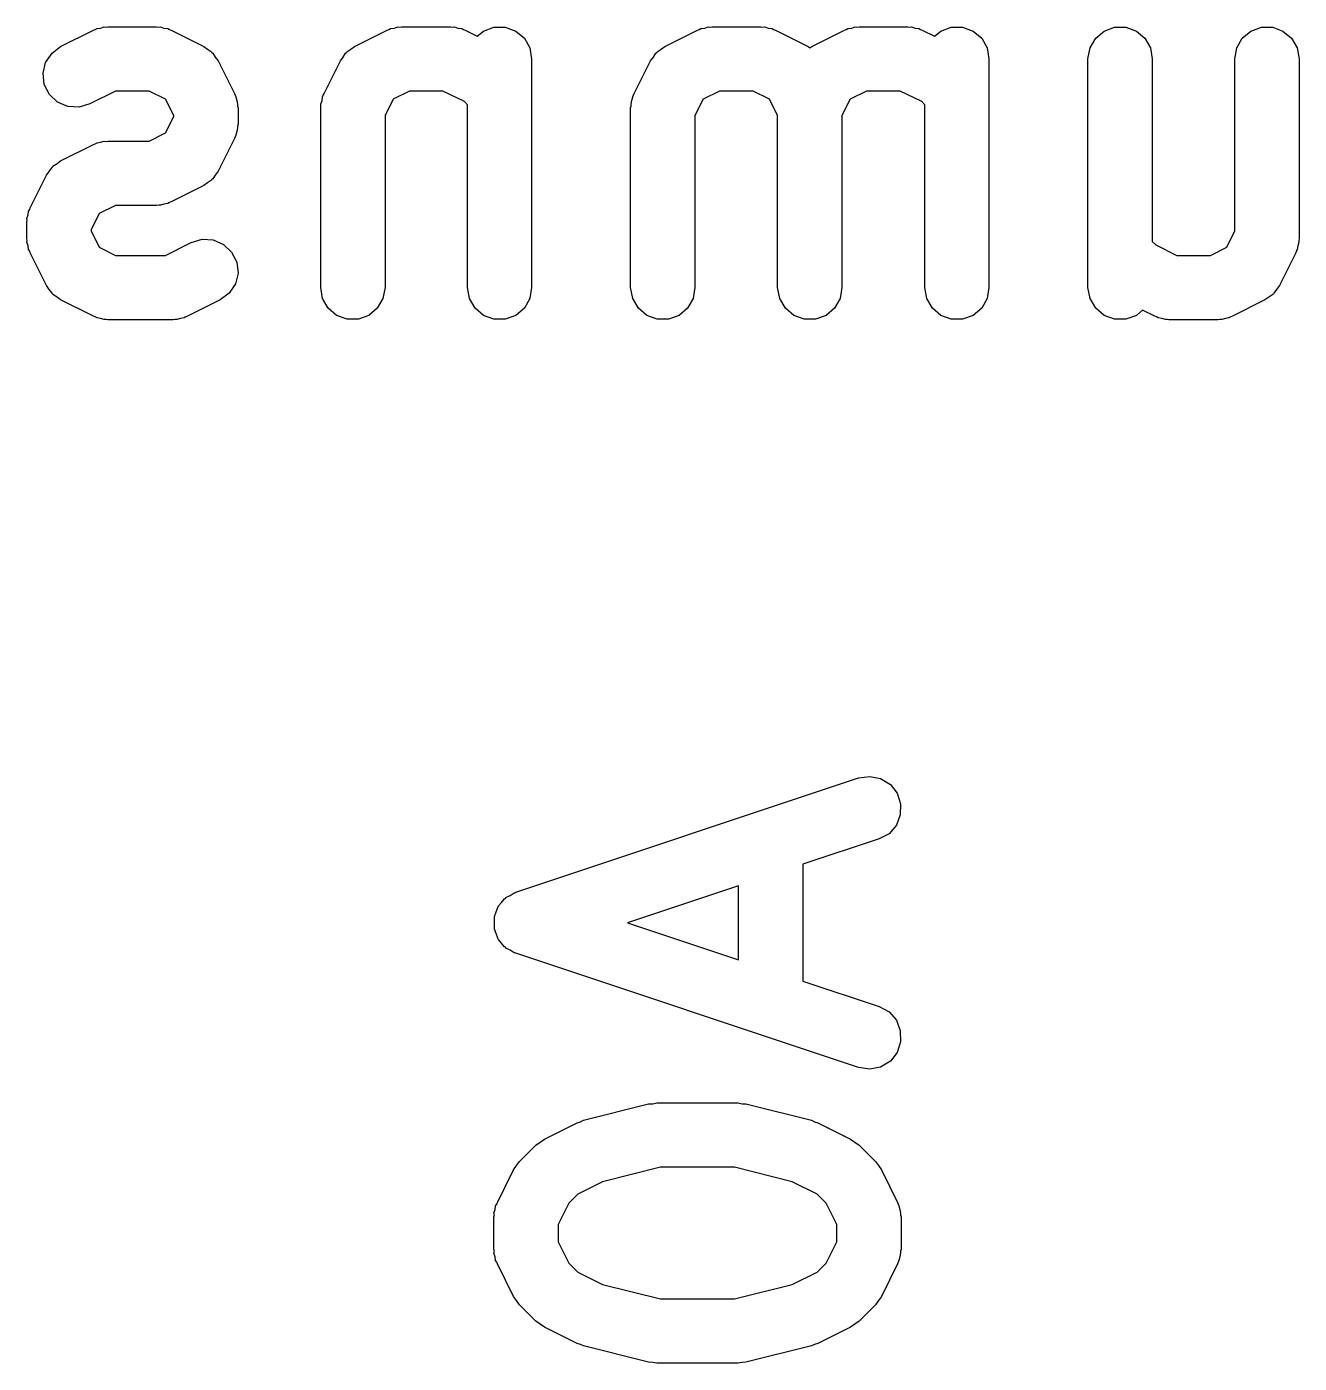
# Model space of a CAD drawing. Extents: x 105.4 to 186.8, y -135.5 to -88.6.
# Drawn here: x 173.657 to 176.626, y -92.025 to -88.908 of the extents above; entities that cross this region are included whole.
import ezdxf

# ---------------------------------------------------------------- set-up
doc = ezdxf.new("R2010")
doc.units = 0
doc.header["$MEASUREMENT"] = 0
doc.layers.add('BLACK', color=7, linetype='CONTINUOUS')

msp = doc.modelspace()

# ---------------------------------------------------------------- linework, layer by layer
at = {"layer": 'BLACK', "linetype": 'CONTINUOUS'}
for p, q in [((173.821, -88.9121), (173.829, -88.9106)), ((173.829, -88.9106), (173.838, -88.9081)), ((173.838, -88.9081), (173.842, -88.9083)), ((173.842, -88.9083), (173.846, -88.9076)), ((173.846, -88.9076), (173.96, -88.9076)), ((173.96, -88.9076), (173.965, -88.9083)), ((173.965, -88.9083), (173.969, -88.9081)), ((173.969, -88.9081), (173.977, -88.9106)), ((173.977, -88.9106), (173.986, -88.9121)), ((174.506, -88.9121), (174.515, -88.9106)), ((174.515, -88.9106), (174.523, -88.9081)), ((174.523, -88.9081), (174.528, -88.9083)), ((174.528, -88.9083), (174.532, -88.9076)), ((174.532, -88.9076), (174.646, -88.9076)), ((174.646, -88.9076), (174.65, -88.9083)), ((174.65, -88.9083), (174.655, -88.9081)), ((174.655, -88.9081), (174.663, -88.9106)), ((174.663, -88.9106), (174.672, -88.9121)), ((174.723, -88.9176), (174.747, -88.9087)), ((174.747, -88.9087), (174.773, -88.9087)), ((174.773, -88.9087), (174.798, -88.9176)), ((175.23, -88.9121), (175.239, -88.9106)), ((175.239, -88.9106), (175.247, -88.9081)), ((175.247, -88.9081), (175.251, -88.9083)), ((175.251, -88.9083), (175.256, -88.9076)), ((175.256, -88.9076), (175.37, -88.9076)), ((175.37, -88.9076), (175.374, -88.9083)), ((175.374, -88.9083), (175.379, -88.9081)), ((175.379, -88.9081), (175.387, -88.9106)), ((175.387, -88.9106), (175.396, -88.9121)), ((175.573, -88.9121), (175.582, -88.9106)), ((175.582, -88.9106), (175.59, -88.9081)), ((175.59, -88.9081), (175.594, -88.9083)), ((175.594, -88.9083), (175.599, -88.9076)), ((175.599, -88.9076), (175.713, -88.9076)), ((175.713, -88.9076), (175.717, -88.9083)), ((175.717, -88.9083), (175.721, -88.9081)), ((175.721, -88.9081), (175.73, -88.9106)), ((175.73, -88.9106), (175.738, -88.9121)), ((175.79, -88.9176), (175.814, -88.9087)), ((175.814, -88.9087), (175.84, -88.9087)), ((175.84, -88.9087), (175.865, -88.9176)), ((176.171, -88.9176), (176.195, -88.9087)), ((176.195, -88.9087), (176.221, -88.9087)), ((176.221, -88.9087), (176.246, -88.9176)), ((176.513, -88.9176), (176.538, -88.9087)), ((176.538, -88.9087), (176.564, -88.9087)), ((176.564, -88.9087), (176.588, -88.9176)), ((173.736, -88.9536), (173.813, -88.9155)), ((173.813, -88.9155), (173.817, -88.9143)), ((173.817, -88.9143), (173.821, -88.9121)), ((173.986, -88.9121), (173.99, -88.9143)), ((173.99, -88.9143), (173.994, -88.9155)), ((173.994, -88.9155), (174.07, -88.9536)), ((174.422, -88.9536), (174.498, -88.9155)), ((174.498, -88.9155), (174.502, -88.9143)), ((174.502, -88.9143), (174.506, -88.9121)), ((174.672, -88.9121), (174.676, -88.9143)), ((174.676, -88.9143), (174.68, -88.9155)), ((174.68, -88.9155), (174.708, -88.9298)), ((174.708, -88.9298), (174.723, -88.9176)), ((174.798, -88.9176), (174.818, -88.9344)), ((174.818, -88.9344), (174.831, -88.9569)), ((175.146, -88.9536), (175.222, -88.9155)), ((175.222, -88.9155), (175.226, -88.9143)), ((175.226, -88.9143), (175.23, -88.9121)), ((175.396, -88.9121), (175.399, -88.9143)), ((175.399, -88.9143), (175.404, -88.9155)), ((175.404, -88.9155), (175.48, -88.9536)), ((175.489, -88.9536), (175.565, -88.9155)), ((175.565, -88.9155), (175.569, -88.9143)), ((175.569, -88.9143), (175.573, -88.9121)), ((175.738, -88.9121), (175.742, -88.9143)), ((175.742, -88.9143), (175.746, -88.9155)), ((175.746, -88.9155), (175.775, -88.9298)), ((175.775, -88.9298), (175.79, -88.9176)), ((175.865, -88.9176), (175.885, -88.9344)), ((175.885, -88.9344), (175.898, -88.9569)), ((176.138, -88.9569), (176.151, -88.9344)), ((176.151, -88.9344), (176.171, -88.9176)), ((176.246, -88.9176), (176.266, -88.9344)), ((176.266, -88.9344), (176.279, -88.9569)), ((176.48, -88.9569), (176.493, -88.9344)), ((176.493, -88.9344), (176.513, -88.9176)), ((176.588, -88.9176), (176.608, -88.9344)), ((176.608, -88.9344), (176.621, -88.9569)), ((173.701, -88.9908), (173.716, -88.9691)), ((173.716, -88.9691), (173.736, -88.9536)), ((174.07, -88.9536), (174.079, -88.9601)), ((174.079, -88.9601), (174.088, -88.9662)), ((174.088, -88.9662), (174.089, -88.9679)), ((174.089, -88.9679), (174.091, -88.9691)), ((174.091, -88.9691), (174.097, -88.9783)), ((174.395, -88.9783), (174.401, -88.9691)), ((174.401, -88.9691), (174.403, -88.9679)), ((174.403, -88.9679), (174.404, -88.9662)), ((174.404, -88.9662), (174.413, -88.9601)), ((174.413, -88.9601), (174.422, -88.9536)), ((174.831, -88.9569), (174.835, -88.9826)), ((175.119, -88.9783), (175.125, -88.9691)), ((175.125, -88.9691), (175.127, -88.9679)), ((175.127, -88.9679), (175.128, -88.9662)), ((175.128, -88.9662), (175.137, -88.9601)), ((175.137, -88.9601), (175.146, -88.9536)), ((175.48, -88.9536), (175.484, -88.957)), ((175.484, -88.957), (175.489, -88.9536)), ((175.898, -88.9569), (175.902, -88.9826)), ((176.133, -88.9826), (176.138, -88.9569)), ((176.279, -88.9569), (176.283, -88.9826)), ((176.476, -88.9826), (176.48, -88.9569)), ((176.621, -88.9569), (176.626, -88.9826)), ((173.695, -89.0162), (173.701, -88.9908)), ((174.097, -88.9783), (174.104, -88.9871)), ((174.104, -88.9871), (174.142, -89.0633)), ((174.351, -89.0633), (174.389, -88.9871)), ((174.389, -88.9871), (174.395, -88.9783)), ((174.835, -88.9826), (174.835, -89.5159)), ((175.074, -89.0633), (175.112, -88.9871)), ((175.112, -88.9871), (175.119, -88.9783)), ((175.902, -88.9826), (175.902, -89.5159)), ((176.133, -89.5159), (176.133, -88.9826)), ((176.283, -88.9826), (176.283, -89.4086)), ((176.476, -89.3839), (176.476, -88.9826)), ((176.626, -88.9826), (176.626, -89.4016)), ((173.698, -89.042), (173.695, -89.0162)), ((173.71, -89.0653), (173.698, -89.042)), ((173.729, -89.0833), (173.71, -89.0653)), ((173.864, -89.0576), (173.804, -89.0877)), ((173.943, -89.0576), (173.864, -89.0576)), ((173.981, -89.0766), (173.943, -89.0576)), ((174.142, -89.0633), (174.143, -89.0675)), ((174.349, -89.0675), (174.351, -89.0633)), ((174.55, -89.0576), (174.512, -89.0766)), ((174.628, -89.0576), (174.55, -89.0576)), ((174.678, -89.0823), (174.628, -89.0576)), ((175.073, -89.0675), (175.074, -89.0633)), ((175.273, -89.0576), (175.235, -89.0766)), ((175.352, -89.0576), (175.273, -89.0576)), ((175.39, -89.0766), (175.352, -89.0576)), ((175.616, -89.0576), (175.578, -89.0766)), ((175.695, -89.0576), (175.616, -89.0576)), ((175.745, -89.0823), (175.695, -89.0576)), ((173.753, -89.0936), (173.729, -89.0833)), ((173.779, -89.0952), (173.753, -89.0936)), ((173.804, -89.0877), (173.779, -89.0952)), ((174, -89.1146), (173.981, -89.0766)), ((174.143, -89.0675), (174.145, -89.0712)), ((174.145, -89.0712), (174.147, -89.0799)), ((174.147, -89.0799), (174.149, -89.0883)), ((174.149, -89.0883), (174.149, -89.0926)), ((174.149, -89.0926), (174.15, -89.0969)), ((174.15, -89.0969), (174.15, -89.135)), ((174.343, -89.0883), (174.346, -89.0799)), ((174.343, -89.0926), (174.343, -89.0883)), ((174.343, -89.0969), (174.343, -89.0926)), ((174.343, -89.5159), (174.343, -89.0969)), ((174.346, -89.0799), (174.347, -89.0712)), ((174.347, -89.0712), (174.349, -89.0675)), ((174.512, -89.0766), (174.493, -89.1146)), ((174.685, -89.0898), (174.678, -89.0823)), ((174.685, -89.5159), (174.685, -89.0898)), ((175.066, -89.0969), (175.067, -89.0926)), ((175.066, -89.5159), (175.066, -89.0969)), ((175.067, -89.0883), (175.069, -89.0799)), ((175.067, -89.0926), (175.067, -89.0883)), ((175.069, -89.0799), (175.071, -89.0712)), ((175.071, -89.0712), (175.073, -89.0675)), ((175.235, -89.0766), (175.216, -89.1146)), ((175.409, -89.1146), (175.39, -89.0766)), ((175.578, -89.0766), (175.559, -89.1146)), ((175.752, -89.0898), (175.745, -89.0823)), ((175.752, -89.5159), (175.752, -89.0898)), ((173.981, -89.1552), (174, -89.1172)), ((174, -89.1172), (174, -89.1146)), ((174.493, -89.1146), (174.493, -89.5159)), ((175.216, -89.1146), (175.216, -89.5159)), ((175.409, -89.5159), (175.409, -89.1146)), ((175.559, -89.1146), (175.559, -89.5159)), ((173.943, -89.1742), (173.981, -89.1552)), ((174.147, -89.1519), (174.145, -89.1606)), ((174.149, -89.1435), (174.147, -89.1519)), ((174.15, -89.135), (174.149, -89.1392)), ((174.149, -89.1392), (174.149, -89.1435)), ((173.736, -89.2203), (173.813, -89.1822)), ((173.813, -89.1822), (173.817, -89.1809)), ((173.817, -89.1809), (173.821, -89.1788)), ((173.821, -89.1788), (173.829, -89.1772)), ((173.829, -89.1772), (173.838, -89.1747)), ((173.838, -89.1747), (173.842, -89.175)), ((173.842, -89.175), (173.846, -89.1742)), ((173.846, -89.1742), (173.943, -89.1742)), ((174.142, -89.1685), (174.104, -89.2447)), ((174.143, -89.1644), (174.142, -89.1685)), ((174.145, -89.1606), (174.143, -89.1644)), ((173.728, -89.2268), (173.736, -89.2203)), ((173.665, -89.33), (173.703, -89.2538)), ((173.703, -89.2538), (173.709, -89.245)), ((173.709, -89.245), (173.716, -89.2358)), ((173.716, -89.2358), (173.717, -89.2345)), ((173.717, -89.2345), (173.718, -89.2329)), ((173.718, -89.2329), (173.728, -89.2268)), ((174.097, -89.2535), (174.091, -89.2627)), ((174.104, -89.2447), (174.097, -89.2535)), ((174.07, -89.2782), (173.994, -89.3163)), ((174.079, -89.2717), (174.07, -89.2782)), ((174.088, -89.2656), (174.079, -89.2717)), ((174.089, -89.2639), (174.088, -89.2656)), ((174.091, -89.2627), (174.089, -89.2639)), ((173.994, -89.3163), (173.99, -89.3176)), ((173.657, -89.3549), (173.66, -89.3465)), ((173.66, -89.3465), (173.661, -89.3379)), ((173.661, -89.3379), (173.664, -89.3341)), ((173.664, -89.3341), (173.665, -89.33)), ((173.826, -89.3432), (173.807, -89.3812)), ((173.864, -89.3242), (173.826, -89.3432)), ((173.96, -89.3242), (173.864, -89.3242)), ((173.965, -89.3235), (173.96, -89.3242)), ((173.969, -89.3237), (173.965, -89.3235)), ((173.977, -89.3212), (173.969, -89.3237)), ((173.986, -89.3197), (173.977, -89.3212)), ((173.99, -89.3176), (173.986, -89.3197)), ((173.658, -89.3593), (173.657, -89.3549)), ((173.657, -89.3635), (173.658, -89.3593)), ((173.657, -89.4016), (173.657, -89.3635)), ((173.658, -89.4059), (173.657, -89.4016)), ((173.657, -89.4102), (173.658, -89.4059)), ((173.807, -89.3812), (173.807, -89.3839)), ((173.807, -89.3839), (173.826, -89.4219)), ((174.041, -89.4107), (174.066, -89.4033)), ((174.066, -89.4033), (174.092, -89.4049)), ((174.092, -89.4049), (174.116, -89.4152)), ((176.283, -89.4086), (176.291, -89.4162)), ((176.457, -89.4219), (176.476, -89.3839)), ((176.626, -89.4016), (176.625, -89.4059)), ((176.625, -89.4059), (176.625, -89.4102)), ((173.66, -89.4186), (173.657, -89.4102)), ((173.661, -89.4273), (173.66, -89.4186)), ((173.664, -89.431), (173.661, -89.4273)), ((173.665, -89.4352), (173.664, -89.431)), ((173.703, -89.5113), (173.665, -89.4352)), ((173.826, -89.4219), (173.864, -89.4409)), ((173.864, -89.4409), (173.981, -89.4409)), ((173.981, -89.4409), (174.041, -89.4107)), ((174.116, -89.4152), (174.135, -89.4331)), ((174.135, -89.4331), (174.147, -89.4564)), ((176.291, -89.4162), (176.34, -89.4409)), ((176.34, -89.4409), (176.419, -89.4409)), ((176.419, -89.4409), (176.457, -89.4219)), ((176.618, -89.4352), (176.58, -89.5113)), ((176.619, -89.431), (176.618, -89.4352)), ((176.621, -89.4273), (176.619, -89.431)), ((176.623, -89.4186), (176.621, -89.4273)), ((176.625, -89.4102), (176.623, -89.4186)), ((174.147, -89.4564), (174.15, -89.4823)), ((174.15, -89.4823), (174.144, -89.5076)), ((173.709, -89.5202), (173.703, -89.5113)), ((173.716, -89.5294), (173.709, -89.5202)), ((173.717, -89.5306), (173.716, -89.5294)), ((173.718, -89.5323), (173.717, -89.5306)), ((173.728, -89.5383), (173.718, -89.5323)), ((174.129, -89.5294), (174.108, -89.5449)), ((174.144, -89.5076), (174.129, -89.5294)), ((174.347, -89.5416), (174.343, -89.5159)), ((174.493, -89.5159), (174.488, -89.5416)), ((174.69, -89.5416), (174.685, -89.5159)), ((174.835, -89.5159), (174.831, -89.5416)), ((175.071, -89.5416), (175.066, -89.5159)), ((175.216, -89.5159), (175.212, -89.5416)), ((175.414, -89.5416), (175.409, -89.5159)), ((175.559, -89.5159), (175.555, -89.5416)), ((175.757, -89.5416), (175.752, -89.5159)), ((175.902, -89.5159), (175.898, -89.5416)), ((176.138, -89.5416), (176.133, -89.5159)), ((176.564, -89.5323), (176.555, -89.5383)), ((176.566, -89.5306), (176.564, -89.5323)), ((176.567, -89.5294), (176.566, -89.5306)), ((176.573, -89.5202), (176.567, -89.5294)), ((176.58, -89.5113), (176.573, -89.5202)), ((173.736, -89.5449), (173.728, -89.5383)), ((173.813, -89.583), (173.736, -89.5449)), ((174.108, -89.5449), (174.032, -89.583)), ((174.36, -89.5641), (174.347, -89.5416)), ((174.38, -89.5809), (174.36, -89.5641)), ((174.475, -89.5641), (174.455, -89.5809)), ((174.488, -89.5416), (174.475, -89.5641)), ((174.703, -89.5641), (174.69, -89.5416)), ((174.723, -89.5809), (174.703, -89.5641)), ((174.818, -89.5641), (174.798, -89.5809)), ((174.831, -89.5416), (174.818, -89.5641)), ((175.084, -89.5641), (175.071, -89.5416)), ((175.104, -89.5809), (175.084, -89.5641)), ((175.199, -89.5641), (175.179, -89.5809)), ((175.212, -89.5416), (175.199, -89.5641)), ((175.427, -89.5641), (175.414, -89.5416)), ((175.447, -89.5809), (175.427, -89.5641)), ((175.542, -89.5641), (175.522, -89.5809)), ((175.555, -89.5416), (175.542, -89.5641)), ((175.77, -89.5641), (175.757, -89.5416)), ((175.79, -89.5809), (175.77, -89.5641)), ((175.885, -89.5641), (175.865, -89.5809)), ((175.898, -89.5416), (175.885, -89.5641)), ((176.151, -89.5641), (176.138, -89.5416)), ((176.171, -89.5809), (176.151, -89.5641)), ((176.546, -89.5449), (176.47, -89.583)), ((176.555, -89.5383), (176.546, -89.5449)), ((173.817, -89.5842), (173.813, -89.583)), ((173.821, -89.5864), (173.817, -89.5842)), ((173.829, -89.5879), (173.821, -89.5864)), ((173.838, -89.5904), (173.829, -89.5879)), ((173.842, -89.5902), (173.838, -89.5904)), ((173.846, -89.5909), (173.842, -89.5902)), ((173.999, -89.5909), (173.846, -89.5909)), ((174.003, -89.5902), (173.999, -89.5909)), ((174.007, -89.5904), (174.003, -89.5902)), ((174.016, -89.5879), (174.007, -89.5904)), ((174.024, -89.5864), (174.016, -89.5879)), ((174.028, -89.5842), (174.024, -89.5864)), ((174.032, -89.583), (174.028, -89.5842)), ((174.405, -89.5898), (174.38, -89.5809)), ((174.431, -89.5898), (174.405, -89.5898)), ((174.455, -89.5809), (174.431, -89.5898)), ((174.747, -89.5898), (174.723, -89.5809)), ((174.773, -89.5898), (174.747, -89.5898)), ((174.798, -89.5809), (174.773, -89.5898)), ((175.128, -89.5898), (175.104, -89.5809)), ((175.154, -89.5898), (175.128, -89.5898)), ((175.179, -89.5809), (175.154, -89.5898)), ((175.471, -89.5898), (175.447, -89.5809)), ((175.497, -89.5898), (175.471, -89.5898)), ((175.522, -89.5809), (175.497, -89.5898)), ((175.814, -89.5898), (175.79, -89.5809)), ((175.84, -89.5898), (175.814, -89.5898)), ((175.865, -89.5809), (175.84, -89.5898)), ((176.195, -89.5898), (176.171, -89.5809)), ((176.221, -89.5898), (176.195, -89.5898)), ((176.246, -89.5809), (176.221, -89.5898)), ((176.26, -89.5686), (176.246, -89.5809)), ((176.289, -89.583), (176.26, -89.5686)), ((176.293, -89.5842), (176.289, -89.583)), ((176.297, -89.5864), (176.293, -89.5842)), ((176.305, -89.5879), (176.297, -89.5864)), ((176.314, -89.5904), (176.305, -89.5879)), ((176.318, -89.5902), (176.314, -89.5904)), ((176.322, -89.5909), (176.318, -89.5902)), ((176.437, -89.5909), (176.322, -89.5909)), ((176.441, -89.5902), (176.437, -89.5909)), ((176.445, -89.5904), (176.441, -89.5902)), ((176.454, -89.5879), (176.445, -89.5904)), ((176.462, -89.5864), (176.454, -89.5879)), ((176.466, -89.5842), (176.462, -89.5864)), ((176.47, -89.583), (176.466, -89.5842)), ((175.598, -90.6599), (175.624, -90.6561)), ((175.624, -90.6561), (175.649, -90.6613)), ((174.798, -90.9266), (175.598, -90.6599)), ((175.649, -90.6613), (175.672, -90.675)), ((175.672, -90.675), (175.688, -90.6954)), ((175.688, -90.6954), (175.696, -90.7201)), ((175.695, -90.7461), (175.686, -90.7703)), ((175.696, -90.7201), (175.695, -90.7461)), ((175.686, -90.7703), (175.669, -90.7898)), ((175.646, -90.8022), (175.468, -90.8613)), ((175.669, -90.7898), (175.646, -90.8022)), ((175.468, -90.8613), (175.468, -91.1342)), ((174.775, -90.939), (174.785, -90.9338)), ((174.785, -90.9338), (174.794, -90.928)), ((174.794, -90.928), (174.796, -90.9276)), ((174.796, -90.9276), (174.798, -90.9266)), ((175.318, -90.9113), (175.059, -90.9977)), ((175.318, -91.0842), (175.318, -90.9113)), ((174.752, -90.9725), (174.756, -90.962)), ((174.756, -90.962), (174.757, -90.9604)), ((174.757, -90.9604), (174.758, -90.9585)), ((174.758, -90.9585), (174.765, -90.9502)), ((174.765, -90.9502), (174.772, -90.9416)), ((174.772, -90.9416), (174.774, -90.9405)), ((174.774, -90.9405), (174.775, -90.939)), ((174.748, -90.9827), (174.752, -90.9725)), ((174.748, -90.9848), (174.748, -90.9827)), ((174.748, -90.9867), (174.748, -90.9848)), ((174.748, -90.9977), (174.748, -90.9867)), ((174.748, -91.0087), (174.748, -90.9977)), ((175.059, -90.9977), (175.318, -91.0842)), ((174.748, -91.0107), (174.748, -91.0087)), ((174.748, -91.0128), (174.748, -91.0107)), ((174.752, -91.023), (174.748, -91.0128)), ((174.756, -91.0335), (174.752, -91.023)), ((174.757, -91.0351), (174.756, -91.0335)), ((174.758, -91.037), (174.757, -91.0351)), ((174.765, -91.0452), (174.758, -91.037)), ((174.772, -91.0539), (174.765, -91.0452)), ((174.774, -91.0549), (174.772, -91.0539)), ((174.775, -91.0565), (174.774, -91.0549)), ((174.785, -91.0617), (174.775, -91.0565)), ((174.794, -91.0675), (174.785, -91.0617)), ((174.796, -91.0679), (174.794, -91.0675)), ((174.798, -91.0689), (174.796, -91.0679)), ((175.598, -91.3356), (174.798, -91.0689)), ((175.468, -91.1342), (175.646, -91.1933)), ((175.646, -91.1933), (175.669, -91.2057)), ((175.669, -91.2057), (175.686, -91.2251)), ((175.686, -91.2251), (175.695, -91.2494)), ((175.696, -91.2754), (175.688, -91.3001)), ((175.695, -91.2494), (175.696, -91.2754)), ((175.688, -91.3001), (175.672, -91.3205)), ((175.624, -91.3394), (175.598, -91.3356)), ((175.649, -91.3342), (175.624, -91.3394)), ((175.672, -91.3205), (175.649, -91.3342)), ((174.956, -91.4583), (175.108, -91.4202)), ((175.108, -91.4202), (175.118, -91.4196)), ((175.118, -91.4196), (175.127, -91.418)), ((175.127, -91.418), (175.317, -91.418)), ((175.317, -91.418), (175.326, -91.4196)), ((175.326, -91.4196), (175.335, -91.4202)), ((175.335, -91.4202), (175.488, -91.4583)), ((174.865, -91.5021), (174.941, -91.464)), ((174.941, -91.464), (174.949, -91.4617)), ((174.949, -91.4617), (174.956, -91.4583)), ((175.488, -91.4583), (175.495, -91.4617)), ((175.495, -91.4617), (175.503, -91.464)), ((175.503, -91.464), (175.579, -91.5021)), ((174.807, -91.5542), (174.845, -91.5161)), ((174.845, -91.5161), (174.855, -91.5092)), ((174.855, -91.5092), (174.865, -91.5021)), ((175.579, -91.5021), (175.589, -91.5092)), ((175.589, -91.5092), (175.599, -91.5161)), ((175.599, -91.5161), (175.637, -91.5542)), ((174.8, -91.5641), (174.807, -91.5542)), ((175.637, -91.5542), (175.644, -91.5641)), ((174.755, -91.6499), (174.793, -91.5737)), ((174.793, -91.5737), (174.8, -91.5641)), ((175.136, -91.568), (175, -91.6018)), ((175.308, -91.568), (175.136, -91.568)), ((175.443, -91.6018), (175.308, -91.568)), ((175.644, -91.5641), (175.651, -91.5737)), ((175.651, -91.5737), (175.689, -91.6499)), ((175, -91.6018), (174.943, -91.6308)), ((175.501, -91.6308), (175.443, -91.6018)), ((174.751, -91.6578), (174.754, -91.6541)), ((174.754, -91.6541), (174.755, -91.6499)), ((174.922, -91.6517), (174.897, -91.7012)), ((174.943, -91.6308), (174.922, -91.6517)), ((175.522, -91.6517), (175.501, -91.6308)), ((175.547, -91.7012), (175.522, -91.6517)), ((175.689, -91.6499), (175.69, -91.6541)), ((175.69, -91.6541), (175.692, -91.6578)), ((174.747, -91.6749), (174.75, -91.6665)), ((174.748, -91.6792), (174.747, -91.6749)), ((174.747, -91.6835), (174.748, -91.6792)), ((174.747, -91.7596), (174.747, -91.6835)), ((174.75, -91.6665), (174.751, -91.6578)), ((175.692, -91.6578), (175.694, -91.6665)), ((175.694, -91.6665), (175.696, -91.6749)), ((175.696, -91.6749), (175.696, -91.6792)), ((175.696, -91.6792), (175.697, -91.6835)), ((175.697, -91.6835), (175.697, -91.7596)), ((174.897, -91.7012), (174.897, -91.7419)), ((175.547, -91.7419), (175.547, -91.7012)), ((174.897, -91.7419), (174.922, -91.7914)), ((175.522, -91.7914), (175.547, -91.7419)), ((174.748, -91.7639), (174.747, -91.7596)), ((174.747, -91.7682), (174.748, -91.7639)), ((174.75, -91.7766), (174.747, -91.7682)), ((174.751, -91.7853), (174.75, -91.7766)), ((175.694, -91.7766), (175.692, -91.7853)), ((175.696, -91.7682), (175.694, -91.7766)), ((175.697, -91.7596), (175.696, -91.7639)), ((175.696, -91.7639), (175.696, -91.7682)), ((174.754, -91.789), (174.751, -91.7853)), ((174.755, -91.7932), (174.754, -91.789)), ((174.793, -91.8694), (174.755, -91.7932)), ((174.922, -91.7914), (174.943, -91.8123)), ((175.501, -91.8123), (175.522, -91.7914)), ((175.689, -91.7932), (175.651, -91.8694)), ((175.69, -91.789), (175.689, -91.7932)), ((175.692, -91.7853), (175.69, -91.789)), ((174.943, -91.8123), (175, -91.8413)), ((175, -91.8413), (175.136, -91.8751)), ((175.308, -91.8751), (175.443, -91.8413)), ((175.443, -91.8413), (175.501, -91.8123)), ((174.8, -91.879), (174.793, -91.8694)), ((175.651, -91.8694), (175.644, -91.879)), ((174.807, -91.8889), (174.8, -91.879)), ((174.845, -91.927), (174.807, -91.8889)), ((175.136, -91.8751), (175.308, -91.8751)), ((175.637, -91.8889), (175.599, -91.927)), ((175.644, -91.879), (175.637, -91.8889)), ((174.855, -91.9338), (174.845, -91.927)), ((174.865, -91.941), (174.855, -91.9338)), ((175.589, -91.9338), (175.579, -91.941)), ((175.599, -91.927), (175.589, -91.9338)), ((174.941, -91.9791), (174.865, -91.941)), ((175.579, -91.941), (175.503, -91.9791)), ((174.949, -91.9814), (174.941, -91.9791)), ((174.956, -91.9848), (174.949, -91.9814)), ((175.108, -92.0229), (174.956, -91.9848)), ((175.488, -91.9848), (175.335, -92.0229)), ((175.495, -91.9814), (175.488, -91.9848)), ((175.503, -91.9791), (175.495, -91.9814)), ((175.118, -92.0235), (175.108, -92.0229)), ((175.127, -92.0251), (175.118, -92.0235)), ((175.317, -92.0251), (175.127, -92.0251)), ((175.326, -92.0235), (175.317, -92.0251)), ((175.335, -92.0229), (175.326, -92.0235))]:
    msp.add_line(p, q, dxfattribs=at)

doc.saveas('drawing.dxf')
